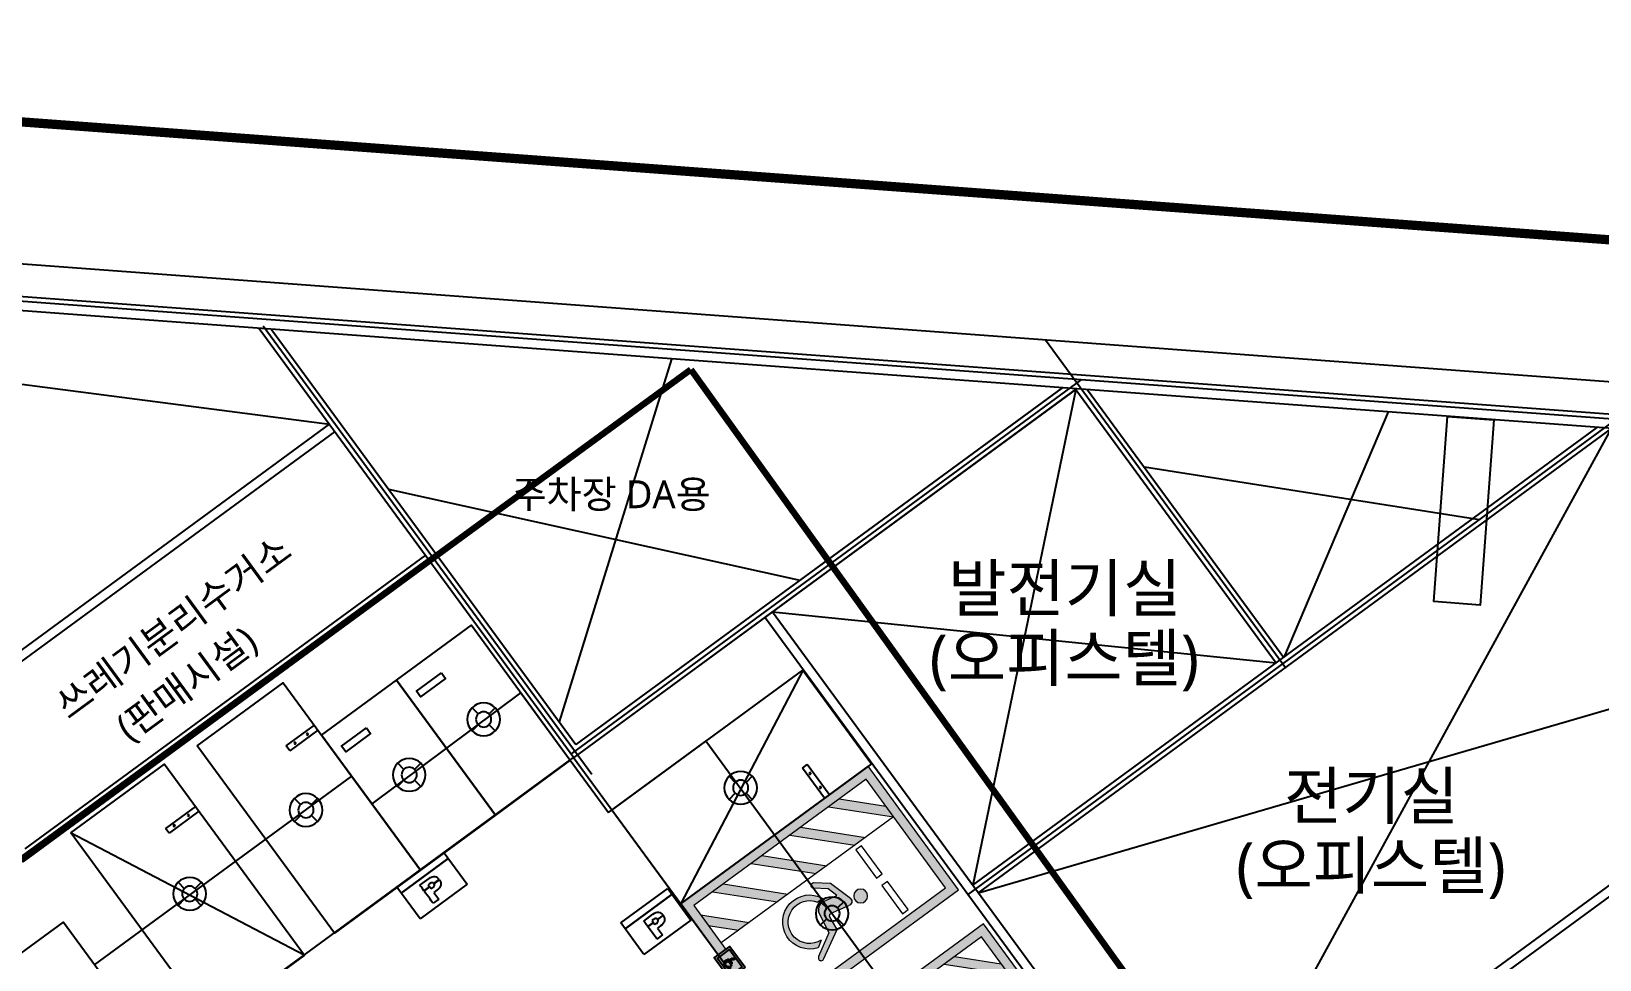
# Model space of a CAD drawing. Header units: millimetres. Extents: x 75184266 to 76346726, y -35077925 to -33679385.
# Drawn here: x 75501322 to 75535094, y -34512196 to -34492211 of the extents above; entities that cross this region are included whole.
import ezdxf
from ezdxf.enums import TextEntityAlignment as Align

# ---------------------------------------------------------------- set-up
doc = ezdxf.new("R2010")
doc.units = ezdxf.units.MM
doc.header["$LTSCALE"] = 50
doc.header["$MEASUREMENT"] = 0
doc.linetypes.add('PHANTOM2', pattern=[1.25, 0.625, -0.125, 0.125, -0.125, 0.125, -0.125])
doc.linetypes.add('XR-지하3층$0$HIDDEN2', pattern=[0.1875, 0.125, -0.0625])
for name, color, linetype in [('0-유도관제', 6, 'CONTINUOUS'), ('XR-지하3층$0$1HIDDEN2', 1, 'XR-지하3층$0$HIDDEN2'), ('XR-지하3층$0$5', 5, 'CONTINUOUS'), ('XR-지하3층$0$A-주차', 9, 'CONTINUOUS'), ('XR-지하3층$0$hat', 8, 'CONTINUOUS'), ('XR-지하3층$0$일반주차', 8, 'CONTINUOUS'), ('XR-지하3층$0$장애인', 11, 'CONTINUOUS'), ('XR-지하3층$0$확장형주차', 8, 'CONTINUOUS')]:
    doc.layers.add(name, color=color, linetype=linetype)
doc.layers.add('건축', color=8, linetype='CONTINUOUS', plot=False)
for name, color, linetype, lineweight in [('구역제어-S.C.M', 2, 'CONTINUOUS', 100), ('주차유도-LGM', 6, 'CONTINUOUS', 20), ('주차유도-USM', 1, 'CONTINUOUS', 35), ('주차유도-레이스웨이', 1, 'CONTINUOUS', 25)]:
    doc.layers.add(name, color=color, linetype=linetype, lineweight=lineweight)
doc.styles.add('XR-지하3층$0$맑은고딕', font='')
doc.styles.get('XR-지하3층$0$맑은고딕').set_extended_font_data('Malgun Gothic')

# ---------------------------------------------------------------- blocks, each defined once
blk = doc.blocks.new('XR-지하3층$0$확장형 주차')
at = {"layer": 'XR-지하3층$0$확장형주차', "color": 7}
for p, q in [((0, 3965), (800, 3965)), ((0, 3835), (800, 3835)), ((800, 3835), (800, 3965))]:
    blk.add_line(p, q, dxfattribs=at)
blk.add_lwpolyline([(2500, 5100), (0, 0)], dxfattribs=at)
blk.add_lwpolyline([(2500, 5091), (0, 5091), (0, -9), (2500, -9)], close=True, dxfattribs=at)
for centre in [(238, 3900), (613, 3900)]:
    blk.add_circle(centre, 17.5, dxfattribs=at)
blk = doc.blocks.new('XR-지하3층$0$일반형 주차')
at = {"layer": 'XR-지하3층$0$일반주차'}
for p, q in [((750, 3865), (0, 3865)), ((0, 3735), (750, 3735)), ((750, 3735), (750, 3865))]:
    blk.add_line(p, q, dxfattribs=at)
blk.add_lwpolyline([(2300, 5000), (0, 5000), (0, 0), (2300, 0)], close=True, dxfattribs=at)
for centre in [(238, 3800), (563, 3800)]:
    blk.add_circle(centre, 17.5, dxfattribs=at)
blk = doc.blocks.new('XR-지하3층$0$장애인 주차')
at = {"layer": 'XR-지하3층$0$5', "ltscale": 4}
h = blk.add_hatch(color=7, dxfattribs=at)
h.dxf.hatch_style = 1
h.paths.add_polyline_path([(3842, -695), (4402, -695), (4402, -1115), (3842, -1115)])
h.paths.add_polyline_path([(3892, -1065), (4352, -1065), (4352, -745), (3892, -745)], flags=16)
h.paths.add_polyline_path([(3982, -990), (3988, -973), (4011, -981), (4046, -898), (4136, -898), (4137, -881), (4072, -881), (4072, -863), (4138, -863), (4142, -810, -3.72247), (4161, -797), (4152, -916), (4058, -916), (4021, -1003)], flags=0)
h = blk.add_hatch(color=256, dxfattribs=at)
h.dxf.hatch_style = 1
h.paths.add_polyline_path([(4352, -1065), (4352, -745), (3892, -745), (3892, -1065)])
at = {"layer": 'XR-지하3층$0$hat'}
h = blk.add_hatch(color=7, dxfattribs=at)
edge = h.paths.add_edge_path()
edge.add_line((4161, -797), (4152, -916))
edge.add_line((4152, -916), (4058, -916))
edge.add_line((4058, -916), (4021, -1003))
edge.add_line((4021, -1003), (3982, -990))
edge.add_line((3982, -990), (3988, -973))
edge.add_line((3988, -973), (4011, -981))
edge.add_line((4011, -981), (4046, -898))
edge.add_line((4046, -898), (4136, -898))
edge.add_line((4136, -898), (4137, -881))
edge.add_line((4137, -881), (4072, -881))
edge.add_line((4072, -881), (4072, -863))
edge.add_line((4072, -863), (4138, -863))
edge.add_line((4138, -863), (4142, -810))
edge.add_arc((4140, -787), 22.8, -24.8827, 274.9698, ccw=False)
edge = h.paths.add_edge_path()
edge.add_line((4048, -981), (4058, -958))
edge.add_arc((4127, -942), 71.5, 192.8781, 416.1688)
edge.add_line((4167, -882), (4169, -863))
edge.add_arc((4127, -942), 89.2, 206.535, 422.4866, ccw=False)
at = {"layer": 'XR-지하3층$0$장애인', "lineweight": 5, "true_color": 0xffffff}
blk.add_hatch(color=7, dxfattribs=at).paths.add_polyline_path([(2472, 3995), (2472, -1005), (3842, -1005), (3842, -805), (2672, -805), (2672, 3795), (5572, 3795), (5572, -805), (4402, -805), (4402, -1005), (5772, -1005), (5772, 3995)])
h = blk.add_hatch(color=7, dxfattribs=at)
h.paths.add_polyline_path([(5572, 2795), (5572, 3078), (4855, 3795), (4572, 3795)])
h.paths.add_polyline_path([(4572, 3045), (4572, 2762), (5572, 1762), (5572, 2045)])
h.paths.add_polyline_path([(4572, 2012), (4572, 1729), (5572, 729), (5572, 1012)])
h.paths.add_polyline_path([(5572, -304), (5572, -21), (4572, 979), (4572, 696)])
h.paths.add_polyline_path([(4572, -54), (4572, -336), (5041, -805), (5323, -805)])
h = blk.add_hatch(color=7, dxfattribs=at)
h.paths.add_polyline_path([(3763, 2216, -1), (3463, 2216, -1)])
h.paths.add_polyline_path([(3992, 1503, -0.343093), (3870, 1283), (3381, 1194), (3090, 708, -0.931653), (2987, 770), (3330, 1379), (3639, 1415, 0.446048), (3689, 1485), (3600, 1888, -0.596144), (3699, 2009), (4214, 1851), (4443, 1569, -0.883364), (4355, 1493), (4151, 1741), (3925, 1810)])
h.paths.add_polyline_path([(4053, 1393), (4055, 1528, -1.526545), (3257, 820), (3348, 969, 1.638056)])
at = {"layer": 'XR-지하3층$0$1HIDDEN2', "color": 11}
for points in [[(4161, -797), (4152, -916), (4058, -916), (4021, -1003), (3982, -990), (3988, -973), (4011, -981), (4046, -898), (4136, -898), (4137, -881), (4072, -881), (4072, -863), (4138, -863), (4142, -810)], [(4167, -882), (4169, -863)]]:
    blk.add_lwpolyline(points, dxfattribs=at)
for centre, radius, start, end in [((4127, -942), 89.2, 206.535, 62.4866), ((4127, -942), 71.5, 192.8781, 56.1688), ((4140, -787), 22.8, 335.1173, 274.9698)]:
    blk.add_arc(centre, radius, start, end, dxfattribs=at)
at = {"layer": 'XR-지하3층$0$5', "lineweight": 5}
for p, q in [((4572, 3795), (4572, -805)), ((5572, 2795), (4572, 3795)), ((5572, 3078), (4855, 3795)), ((5572, 2045), (4572, 3045)), ((5572, 1762), (4572, 2762)), ((5572, 1012), (4572, 2012)), ((5572, 729), (4572, 1729)), ((5572, -21), (4572, 979)), ((5572, -304), (4572, 696)), ((5323, -805), (4572, -54)), ((5041, -805), (4572, -336))]:
    blk.add_line(p, q, dxfattribs=at)
at = {"layer": 'XR-지하3층$0$5', "ltscale": 4}
for p, q in [((4165, -1005), (4165, -805)), ((4165, -805), (4165, -905))]:
    blk.add_line(p, q, dxfattribs=at)
at = {"layer": 'XR-지하3층$0$5', "lineweight": 5}
for points in [[(3842, -1005), (2472, -1005), (2472, 3995), (5772, 3995), (5772, -1005), (4402, -1005)], [(3842, -805), (2672, -805), (2672, 3795), (5572, 3795), (5572, -805), (4402, -805)]]:
    blk.add_lwpolyline(points, dxfattribs=at)
at = {"layer": 'XR-지하3층$0$5', "ltscale": 4}
for points in [[(3842, -695), (3842, -1115), (4402, -1115), (4402, -695)], [(3892, -745), (3892, -1065), (4352, -1065), (4352, -745)]]:
    blk.add_lwpolyline(points, close=True, dxfattribs=at)
at = {"layer": 'XR-지하3층$0$장애인', "color": 8, "lineweight": 5}
for p, q in [((3689, 1485), (3600, 1888, 0)), ((3699, 2009, 0), (4214, 1851, 0)), ((3925, 1810, 0), (4151, 1741, 0)), ((4151, 1741, 0), (4355, 1493, 0)), ((4214, 1851, 0), (4443, 1569, 0)), ((4055, 1528), (4053, 1393)), ((3348, 969), (3257, 820))]:
    blk.add_line(p, q, dxfattribs=at)
at = {"layer": 'XR-지하3층$0$장애인', "color": 7, "lineweight": 5}
for points in [[(3523, 2720), (2773, 2720), (2773, 2870), (3523, 2870)], [(4473, 2720), (3723, 2720), (3723, 2870), (4473, 2870)]]:
    blk.add_lwpolyline(points, close=True, dxfattribs=at)
at = {"layer": 'XR-지하3층$0$장애인', "color": 8, "lineweight": 5, "extrusion": (0.976964, 0.213404, 0), "elevation": 4221}
blk.add_lwpolyline([(617, 0), (931, 0)], dxfattribs=at)
at = {"layer": 'XR-지하3층$0$장애인', "color": 8, "lineweight": 5}
for points in [[(3094, 715, -1.000002), (2987, 770), (3330, 1379), (3640, 1415)], [(3992, 1503, -0.343093), (3870, 1283), (3381, 1194), (3094, 715)]]:
    blk.add_lwpolyline(points, format="xyb", dxfattribs=at)
blk.add_circle((3613, 2216), 150, dxfattribs=at)
for centre, radius, start, end in [((3682, 1922, 0), 88.4, 79.1143, 202.3185), ((3810, 1000), 582, 198.006, 65.0949), ((3809, 1000), 462, 183.8525, 58.2396), ((3632, 1473), 57.7, 276.2786, 12.4353), ((4394, 1537, 0), 58.8, 227.9655, 33.7904)]:
    blk.add_arc(centre, radius, start, end, dxfattribs=at)
blk = doc.blocks.new('XR-지하3층$0$A$C73B52ADF')
at = {"layer": 'XR-지하3층$0$A-주차', "elevation": 0}
for points in [[(-2038, 2466), (-38, 2466), (-38, -1134), (-2038, -1134)], [(-1166, 2021), (-1166, 1871), (-1832, 1871), (-1832, 2021)]]:
    blk.add_lwpolyline(points, close=True, dxfattribs=at)
blk = doc.blocks.new('센서')
at = {"layer": '0-유도관제', "color": 0}
for p, q in [((405935, 34224), (406072, 34088)), ((406311, 34088), (406447, 34225)), ((405936, 33712), (406072, 33849)), ((406311, 33849), (406448, 33713))]:
    blk.add_line(p, q, dxfattribs=at)
for major_axis, start_param, end_param in [((0, 362), 2.801804347482335, 9.084989654661921), ((0, 169), 2.862310370331367, 9.145495677510954)]:
    blk.add_ellipse((406192, 33969), major_axis=major_axis, ratio=1, start_param=start_param, end_param=end_param, dxfattribs=at)
blk = doc.blocks.new('만공차등')
at = {"layer": '0-유도관제', "color": 0}
for p, q in [((305755, 78525), (306597, 78525)), ((305755, 77269), (305755, 78525)), ((306442, 77269), (306442, 78525)), ((306442, 78525), (306442, 77269)), ((306597, 78525), (306597, 77269)), ((306185, 78101), (306185, 77952)), ((306191, 78101), (306191, 77952)), ((306185, 77838), (306185, 77693)), ((306191, 77838), (306191, 77693)), ((306597, 77269), (305755, 77269))]:
    blk.add_line(p, q, dxfattribs=at)
for points in [[(305858, 77952), (305858, 77952), (305858, 78101), (305858, 78101)], [(305858, 78101), (305858, 78101), (306044, 78101), (306185, 78101)], [(306191, 78101), (306274, 78101), (306339, 78101), (306339, 78101)], [(306339, 78101), (306339, 78101), (306339, 77854), (306339, 77854)], [(306037, 77952), (306037, 77952), (305858, 77952), (305858, 77952)], [(306037, 77870), (306037, 77870), (306037, 77952), (306037, 77952)], [(306078, 77737), (306050, 77766), (306037, 77810), (306037, 77870)], [(306185, 77693), (306139, 77694), (306104, 77709), (306078, 77737)], [(306134, 77952), (306134, 77952), (306134, 77915), (306134, 77915)], [(306185, 77952), (306159, 77952), (306134, 77952), (306134, 77952)], [(306134, 77915), (306134, 77887), (306139, 77867), (306149, 77855)], [(306149, 77855), (306158, 77844), (306170, 77838), (306185, 77838)], [(306241, 77952), (306241, 77952), (306217, 77952), (306191, 77952)], [(306191, 77838), (306204, 77838), (306216, 77843), (306226, 77853)], [(306226, 77853), (306236, 77863), (306241, 77882), (306241, 77909)], [(306241, 77909), (306241, 77909), (306241, 77952), (306241, 77952)], [(306339, 77854), (306339, 77800), (306327, 77760), (306301, 77733)]]:
    blk.add_open_spline(points, degree=3, dxfattribs=at)
blk.add_open_spline([(306301, 77733), (306275, 77706), (306239, 77693), (306192, 77693), (306191, 77693), (306191, 77693), (306191, 77693)], degree=3, knots=[0.4989771, 0.4989771, 0.4989771, 0.4989771, 0.9979543, 0.9979543, 0.9979543, 1, 1, 1, 1], dxfattribs=at)

msp = doc.modelspace()

# ---------------------------------------------------------------- linework, layer by layer
at = {"layer": '건축', "ltscale": 1000}
for p, q in [((75542171.6, -34500265.3), (75436335.8, -34492415.6)), ((75541797.9, -34500939.5), (75436982.1, -34493165.4)), ((75440255.1, -34561174.9), (75512999.3, -34507842.6)), ((75512999.6, -34507843.1), (75527284.7, -34527327.7))]:
    msp.add_line(p, q, dxfattribs=at)
at = {"layer": '건축', "ltscale": 100}
for p, q in [((75541744.5, -34501035.8), (75447445.9, -34494041.8)), ((75541637.8, -34501228.4), (75447630.6, -34494256)), ((75501142.9, -34510093.8), (75509933.5, -34503649)), ((75501185.9, -34509814.3), (75509815.2, -34503487.7))]:
    msp.add_line(p, q, dxfattribs=at)
at = {"layer": '건축', "ltscale": 0.5}
for p, q in [((75472661.2, -34496119.2, 0), (75507740.1, -34500669.2)), ((75506229.4, -34498608.7), (75513001.9, -34507846.2)), ((75506491.7, -34498628.1), (75513044.9, -34507566.6)), ((75523158.3, -34498855.1), (75528330, -34505909.2)), ((75515104, -34499266.8, 0), (75512687.5, -34507079.1)), ((75523822.1, -34499913.4), (75513001.9, -34507846.2)), ((75513008, -34507842.7), (75523831.2, -34499907.7)), ((75523514.9, -34499890.6), (75513044.9, -34507566.6)), ((75513051.1, -34507563.2), (75523524, -34499885)), ((75521496.4, -34510795.2), (75536439, -34499840.1)), ((75523814.8, -34499919.7), (75521598.6, -34510596.3)), ((75523814.8, -34499919.7), (75528131.1, -34505807)), ((75524066.8, -34499925.2), (75528292.4, -34505688.8)), ((75530538.2, -34500405.2), (75528292.4, -34505688.8)), ((75487261.3, -34515683.2), (75507740.1, -34500669.2)), ((75521598.6, -34510596.3), (75535043.3, -34500739.3)), ((75521716.9, -34510757.6), (75535350.5, -34500762.1)), ((75526387.9, -34517128.7), (75535350.5, -34500762.1)), ((75487379.5, -34515844.5), (75507858.4, -34500830.5)), ((75532504.1, -34502724.9), (75525291.8, -34501596)), ((75509013.8, -34502068.3, 0), (75517869.4, -34504029.6, 0)), ((75521716.9, -34510757.6), (75543888.4, -34504298.3)), ((75526387.9, -34517128.7), (75543888.4, -34504298.3)), ((75526506.1, -34517290), (75544006.7, -34504459.5)), ((75517282.4, -34504709), (75527563.8, -34518732.7)), ((75517282.4, -34504709), (75528131.1, -34505807)), ((75517121.1, -34504827.3), (75527402.6, -34518851))]:
    msp.add_line(p, q, dxfattribs=at)
at = {"layer": '건축'}
for p, q in [((75506310.1, -34498549.5), (75513389, -34508205)), ((75523916.9, -34499719.9), (75512942.8, -34507765.5))]:
    msp.add_line(p, q, dxfattribs=at)
at = {"layer": '건축', "linetype": 'PHANTOM2', "ltscale": 50, "const_width": 200}
msp.add_lwpolyline([(75558572.6, -34605145.4), (75561597.6, -34590145.4), (75561659.5, -34553000), (75564717.9, -34517999.9), (75564749.8, -34498884.2), (75475183.7, -34492234.7), (75349445.8, -34482899.8, -0.1151176), (75301447.5, -34507814.4), (75295098.5, -34515540.4), (75291581.4, -34641500.4), (75298553.1, -34648669.4), (75429499.8, -34648668.1), (75454491.8, -34644667.8), (75484498.1, -34644667.5), (75499504.9, -34645667.4), (75547907.3, -34645666.1), (75558522.6, -34635068.3)], format="xyb", close=True, dxfattribs=at)
at = {"layer": '건축', "ltscale": 0.5}
msp.add_lwpolyline([(75531816.6, -34500500), (75532813.6, -34500574), (75532517.7, -34504563.1), (75531520.7, -34504489.1)], close=True, dxfattribs=at)
at = {"layer": '구역제어-S.C.M', "ltscale": 0.5}
for p, q in [((75436380.4, -34557383.3), (75515521.4, -34499490.3)), ((75515521.4, -34499490.3), (75527985.4, -34516805.3))]:
    msp.add_line(p, q, dxfattribs=at)
at = {"layer": '주차유도-LGM', "color": 6, "lineweight": 20, "ltscale": 500}
for p, q in [((75508223.3, -34508250.7), (75509706.8, -34510274.2)), ((75515275.9, -34511004.4), (75517326.7, -34509501.3))]:
    msp.add_line(p, q, dxfattribs=at)
at = {"layer": '주차유도-레이스웨이', "ltscale": 0.5}
for p, q in [((75508657.3, -34508842.7), (75511863.1, -34506450.1)), ((75511863.1, -34506450.1), (75513751.6, -34509026.7)), ((75513751.6, -34509026.7), (75515876.6, -34507469.2)), ((75523188.8, -34517517), (75515842.6, -34507494.1)), ((75502684.5, -34512305.4), (75508220.4, -34508246.7)), ((75508220.4, -34508246.7), (75508657.3, -34508842.7))]:
    msp.add_line(p, q, dxfattribs=at)

# ---------------------------------------------------------------- block references
at = {"layer": '건축', "rotation": 36.24761539007821}
for p in [(75512287.1, -34506964.7, 0), (75510674.1, -34508147.2, 0), (75503499.7, -34513353.5, 0)]:
    msp.add_blockref('XR-지하3층$0$A$C73B52ADF', p, dxfattribs=at)
at = {"layer": '건축', "xscale": -1}
for name, p, rotation in [('XR-지하3층$0$확장형 주차', (75515305.1, -34510987.8), 306.2390943103056), ('XR-지하3층$0$일반형 주차', (75509701.5, -34510266.9), 36.24693490030937), ('XR-지하3층$0$확장형 주차', (75507198.6, -34512096), 36.24693490030937), ('XR-지하3층$0$장애인 주차', (75519525.9, -34515051.2), 306.2099657141443), ('XR-지하3층$0$장애인 주차', (75522012.4, -34518442.8), 306.2099657141443)]:
    msp.add_blockref(name, p, dxfattribs=dict(at, rotation=rotation))
at = {"layer": '주차유도-LGM', "color": 6, "rotation": 126.2469349002818}
for p in [(75753803.8, -34711471.7), (75758622.7, -34712241.5)]:
    msp.add_blockref('만공차등', p, dxfattribs=at)
at = {"layer": '주차유도-USM', "extrusion": (0, 0, -1), "xscale": 0.9750000000000001, "yscale": 0.9750000000000001, "zscale": -0.9750000000000001, "rotation": 270}
for p in [(-75544181, -34110985.7), (-75542578.2, -34112182), (-75549715.8, -34112460), (-75540354.4, -34112938.5), (-75537851.4, -34114741.7), (-75551684.7, -34115163.9)]:
    msp.add_blockref('센서', p, dxfattribs=at)

# ---------------------------------------------------------------- texts
at = {"layer": '건축', "ltscale": 0.5, "style": 'XR-지하3층$0$맑은고딕'}
msp.add_text('주차장 DA용', height=600, rotation=360, dxfattribs=at).set_placement((75513806.3, -34502177, 0), align=Align.MIDDLE_CENTER)
at = {"layer": '건축', "style": 'XR-지하3층$0$맑은고딕'}
for s, p in [('쓰레기분리수거소', (75504378.2, -34505030.8)), ('(판매시설)', (75504661.3, -34506251.8))]:
    msp.add_text(s, height=600, rotation=36.24693, dxfattribs=at).set_placement(p, align=Align.MIDDLE_CENTER)
for s, p in [('발전기실', (75523577.4, -34504187.2)), ('(오피스텔)', (75523566.2, -34505743.7)), ('전기실', (75530180.4, -34508660)), ('(오피스텔)', (75530169.2, -34510216.6))]:
    msp.add_text(s, height=1000, dxfattribs=at).set_placement(p, align=Align.MIDDLE)

doc.saveas('drawing.dxf')
